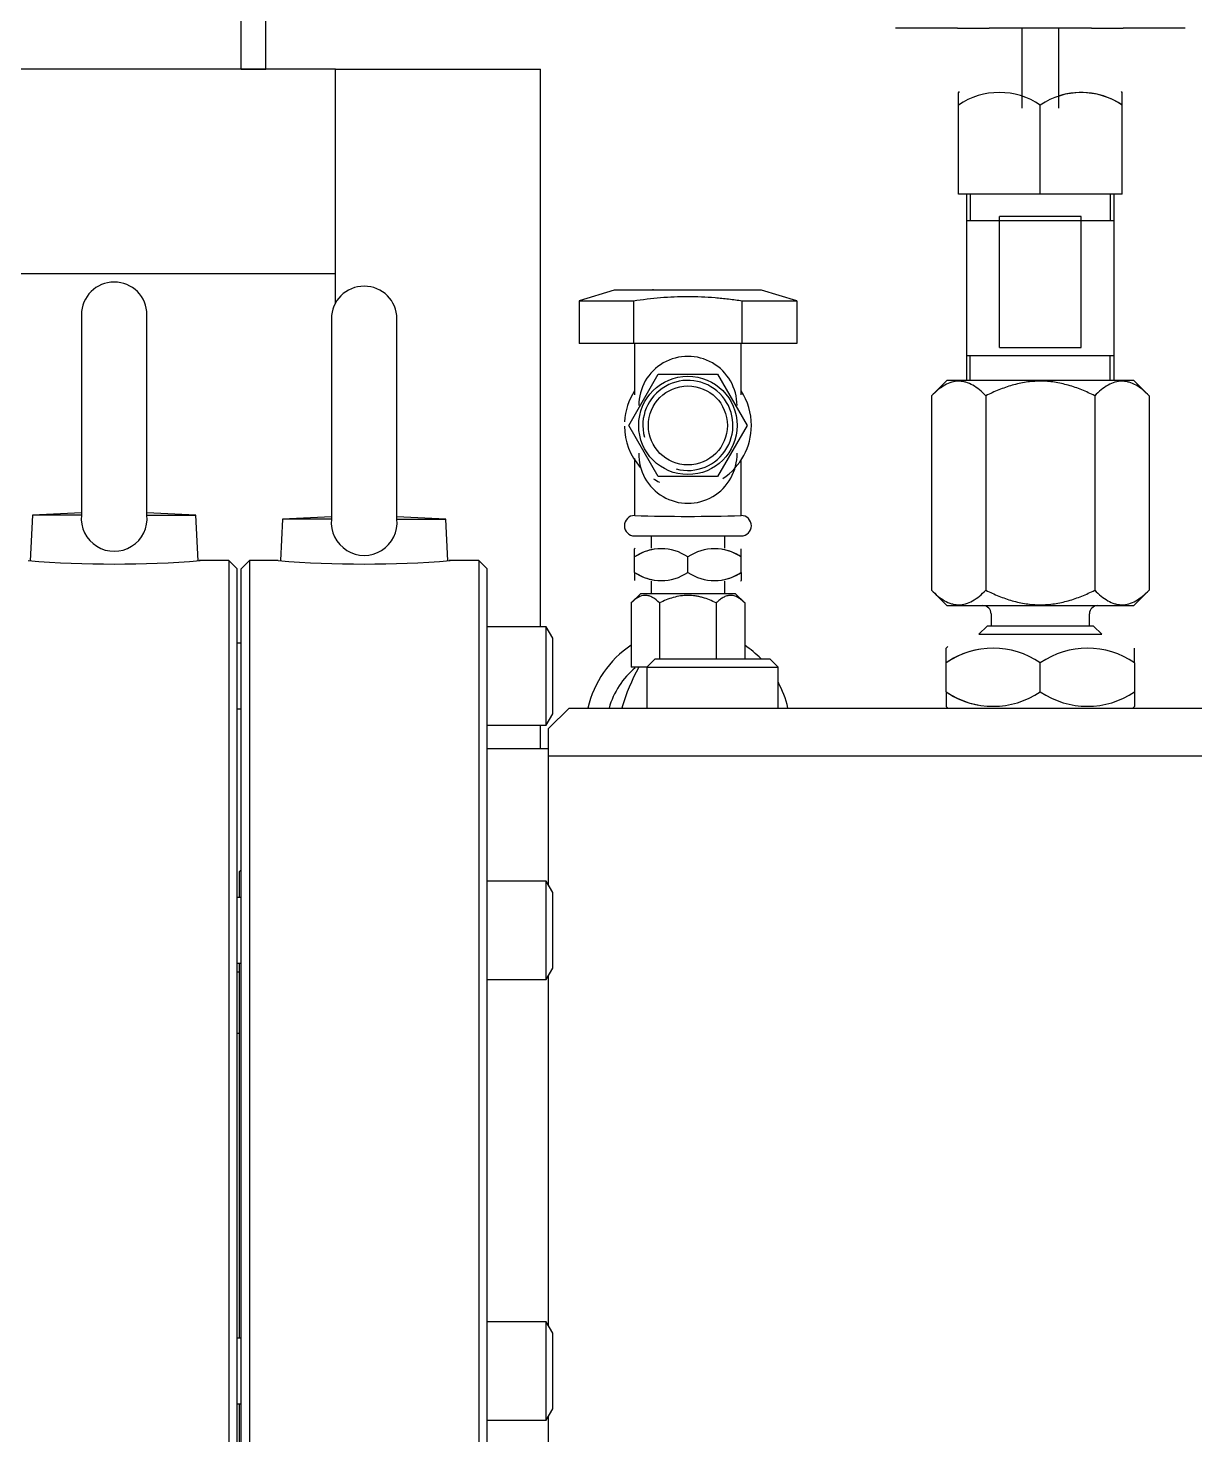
# Model space of a CAD drawing. Extents: x -681219 to -550379, y -242630 to -158199.
# Drawn here: x -620478.5 to -620109.5, y -178044.7 to -177599.5 of the extents above; entities that cross this region are included whole.
import ezdxf

# ---------------------------------------------------------------- set-up
doc = ezdxf.new("R2010")
doc.units = 0
doc.header["$LTSCALE"] = 1000
for name, color, linetype in [('12_GB97.1', 7, 'CONTINUOUS'), ('BPT13S_DN15', 7, 'CONTINUOUS'), ('DN15_GB3289.2_A', 7, 'CONTINUOUS'), ('DN15X？金属软管', 7, 'CONTINUOUS'), ('M16×150_GB70.1_1', 7, 'CONTINUOUS'), ('M20_GB825', 7, 'CONTINUOUS'), ('MY135_04030101', 7, 'CONTINUOUS'), ('MY150_060401', 7, 'CONTINUOUS'), ('MYPH00711330A_A', 7, 'CONTINUOUS'), ('MYPH00711331A_A', 7, 'CONTINUOUS'), ('MYPH00711779', 7, 'CONTINUOUS'), ('MYPH01410300A_A', 7, 'CONTINUOUS'), ('MYPH01410303A_A', 7, 'CONTINUOUS'), ('MYPH01410304A_A', 7, 'CONTINUOUS'), ('SJPS120×2_040201', 7, 'CONTINUOUS'), ('上管', 7, 'CONTINUOUS'), ('上连接板（二）', 7, 'CONTINUOUS'), ('不锈钢内接头DN15', 7, 'CONTINUOUS'), ('中段腔衬套', 7, 'CONTINUOUS'), ('中段腔铸件', 7, 'CONTINUOUS'), ('截止阀_DN15-HV3', 7, 'CONTINUOUS'), ('泄压腔上筋', 7, 'CONTINUOUS'), ('泄压腔衬套', 7, 'CONTINUOUS'), ('泄压腔铸件', 7, 'CONTINUOUS')]:
    doc.layers.add(name, color=color, linetype=linetype)

msp = doc.modelspace()

# ---------------------------------------------------------------- linework, layer by layer
at = {"layer": '12_GB97.1', "color": 7, "linetype": 'Continuous'}
msp.add_line((-620411.7705, -177898.2644), (-620412.4185, -177898.2644), dxfattribs=at)
at = {"layer": 'BPT13S_DN15', "color": 7, "linetype": 'Continuous'}
for p, q in [((-620293.1865, -177682.4804), (-620304.2778, -177685.8078)), ((-620246.5305, -177682.4804), (-620293.1865, -177682.4804)), ((-620287.3206, -177682.2212), (-620287.3206, -177682.4804)), ((-620287.2862, -177682.2212), (-620287.2862, -177682.4804)), ((-620285.4487, -177682.4804), (-620285.4487, -177682.2212)), ((-620285.1894, -177682.2212), (-620285.1894, -177682.4804)), ((-620284.4566, -177682.2212), (-620284.4566, -177682.4804)), ((-620283.2222, -177682.2212), (-620283.2222, -177682.4804)), ((-620283.07, -177682.2212), (-620283.07, -177682.4804)), ((-620281.4391, -177682.2212), (-620281.4391, -177682.4804)), ((-620281.0392, -177682.2212), (-620280.7215, -177682.2212)), ((-620277.7038, -177682.4804), (-620277.7038, -177682.2212)), ((-620277.5742, -177682.4804), (-620277.5742, -177682.2212)), ((-620277.3374, -177682.4804), (-620277.3374, -177682.2212)), ((-620275.9491, -177682.4804), (-620275.9491, -177682.2212)), ((-620275.1651, -177682.2212), (-620275.1651, -177682.4804)), ((-620274.8846, -177682.2212), (-620274.8846, -177682.4804)), ((-620274.1978, -177682.2212), (-620274.1978, -177682.4804)), ((-620270.9454, -177682.2212), (-620270.9454, -177682.4804)), ((-620269.3558, -177682.4804), (-620269.3558, -177682.2212)), ((-620266.9771, -177682.4804), (-620266.9771, -177682.2212)), ((-620266.8179, -177682.2212), (-620266.8179, -177682.4804)), ((-620265.8836, -177682.2212), (-620265.8836, -177682.4804)), ((-620265.5567, -177682.4804), (-620265.5567, -177682.2212)), ((-620264.7035, -177682.2212), (-620264.7035, -177682.4804)), ((-620262.792, -177682.2212), (-620262.792, -177682.4804)), ((-620261.9041, -177682.2212), (-620261.9041, -177682.4804)), ((-620260.4837, -177682.2212), (-620260.4837, -177682.4804)), ((-620259.8242, -177682.2212), (-620259.8242, -177682.4804)), ((-620259.8072, -177682.2212), (-620259.8072, -177682.4804)), ((-620254.21, -177682.4804), (-620254.21, -177682.2212)), ((-620252.9756, -177682.4804), (-620252.9756, -177682.2212)), ((-620252.1931, -177682.4804), (-620252.1931, -177682.2212)), ((-620235.4392, -177685.8078), (-620246.5305, -177682.4804)), ((-620304.2778, -177685.8078), (-620287.0681, -177685.8078)), ((-620304.2778, -177685.8078), (-620304.2778, -177699.3284)), ((-620287.0681, -177685.8078), (-620287.0681, -177699.3284)), ((-620252.6488, -177699.3284), (-620252.6488, -177685.8078)), ((-620252.6488, -177685.8078), (-620235.4392, -177685.8078)), ((-620235.4392, -177685.8078), (-620235.4392, -177699.3284)), ((-620287.0681, -177699.3284), (-620304.2778, -177699.3284)), ((-620252.6488, -177699.3284), (-620287.0681, -177699.3284)), ((-620286.7065, -177699.3284), (-620286.7065, -177715.55)), ((-620253.0105, -177715.55), (-620253.0105, -177699.3284)), ((-620235.4392, -177699.3284), (-620252.6488, -177699.3284))]:
    msp.add_line(p, q, dxfattribs=at)
msp.add_open_spline([(-620287.0681, -177685.8078), (-620284.2113, -177685.3793), (-620281.3522, -177685.0306), (-620275.6283, -177684.553), (-620272.7634, -177684.4255), (-620267.0267, -177684.4234), (-620264.1549, -177684.5488), (-620259.8428, -177684.9066), (-620258.4046, -177685.0537), (-620255.5271, -177685.3964), (-620254.0858, -177685.5923), (-620252.6488, -177685.8078)], degree=3, knots=[0, 0, 0, 0, 0.25, 0.25, 0.5, 0.5, 0.75, 0.75, 0.875, 0.875, 1, 1, 1, 1], dxfattribs=at)
at = {"layer": 'DN15_GB3289.2_A', "color": 7, "linetype": 'Continuous'}
for p, q in [((-620286.7065, -177735.7157), (-620286.7065, -177753.6433)), ((-620253.0105, -177753.622), (-620253.0105, -177736.1879)), ((-620286.7065, -177760.2404), (-620253.0105, -177760.2404))]:
    msp.add_line(p, q, dxfattribs=at)
for centre, radius, start, end in [((-620269.8585, -177725.2484), 20.088, 147.004115, 176.665167), ((-620269.8585, -177725.2484), 20.088, 0, 32.995885), ((-620269.8585, -177725.2484), 20.088, 180.702107, 221.395842), ((-620269.8585, -177725.2484), 20.088, 303.283753, 0), ((-620269.8585, -177725.2484), 20.088, 237.09702, 243.406048), ((-620286.7065, -177757.0004), 3.24, 90, 270), ((-620269.8587, -177230.2028), 523.8286, 268.158429, 271.841803), ((-620253.0105, -177757.0004), 3.24, 270, 90)]:
    msp.add_arc(centre, radius, start, end, dxfattribs=at)
at = {"layer": 'DN15X？金属软管', "color": 7, "linetype": 'Continuous'}
for p, q in [((-620288.5646, -177725.2484), (-620279.2116, -177709.0484)), ((-620279.2116, -177709.0484), (-620260.5054, -177709.0484)), ((-620260.5054, -177709.0484), (-620251.1523, -177725.2484)), ((-620279.2116, -177741.4484), (-620288.5646, -177725.2484)), ((-620251.1523, -177725.2484), (-620260.5054, -177741.4484)), ((-620260.5054, -177741.4484), (-620279.2116, -177741.4484))]:
    msp.add_line(p, q, dxfattribs=at)
for radius in [15.552, 12.5025]:
    msp.add_circle((-620269.8585, -177725.2484), radius, dxfattribs=at)
for centre, radius, start, end in [((-620269.8585, -177718.9496), 15.552, 359.907094, 180.092906), ((-620269.8585, -177725.2484), 14.256, 255, 195), ((-620269.8585, -177734.3339), 15.5551, 178.857779, 1.142221)]:
    msp.add_arc(centre, radius, start, end, dxfattribs=at)
at = {"layer": 'M16×150_GB70.1_1', "color": 7, "linetype": 'Continuous'}
for p, q in [((-620314.7001, -177788.9829), (-620333.3625, -177788.9829)), ((-620314.7001, -177820.0869), (-620314.7001, -177788.9829)), ((-620312.6265, -177792.5743), (-620314.7001, -177788.9829)), ((-620312.6265, -177816.4954), (-620312.6265, -177792.5743)), ((-620411.1225, -177794.1669), (-620412.4185, -177794.1669)), ((-620412.4185, -177814.9029), (-620411.1225, -177814.9029)), ((-620333.3625, -177820.0869), (-620314.7001, -177820.0869)), ((-620314.7001, -177820.0869), (-620312.6265, -177816.4954)), ((-620314.7001, -177869.4859), (-620333.3625, -177869.4859)), ((-620314.7001, -177900.5899), (-620314.7001, -177869.4859)), ((-620312.6265, -177873.0774), (-620314.7001, -177869.4859)), ((-620312.6265, -177896.9985), (-620312.6265, -177873.0774)), ((-620411.1225, -177874.6699), (-620412.4185, -177874.6699)), ((-620412.4185, -177895.4059), (-620411.1225, -177895.4059)), ((-620333.3625, -177900.5899), (-620314.7001, -177900.5899)), ((-620314.7001, -177900.5899), (-620312.6265, -177896.9985)), ((-620314.7001, -178008.9213), (-620333.3625, -178008.9213)), ((-620314.7001, -178040.0253), (-620314.7001, -178008.9213)), ((-620312.6265, -178012.5128), (-620314.7001, -178008.9213)), ((-620411.1225, -178014.1053), (-620412.4185, -178014.1053)), ((-620312.6265, -178036.4339), (-620312.6265, -178012.5128)), ((-620412.4185, -178034.8413), (-620411.1225, -178034.8413)), ((-620314.7001, -178040.0253), (-620312.6265, -178036.4339)), ((-620333.3625, -178040.0253), (-620314.7001, -178040.0253))]:
    msp.add_line(p, q, dxfattribs=at)
at = {"layer": 'M20_GB825', "color": 7, "linetype": 'Continuous'}
for p, q in [((-620461.6665, -177690.2564), (-620461.6665, -177754.1142)), ((-620440.9305, -177753.8145), (-620440.9305, -177690.2564)), ((-620382.6105, -177691.5524), (-620382.6105, -177755.4102)), ((-620361.8745, -177755.1105), (-620361.8745, -177691.5524)), ((-620477.1472, -177753.6308), (-620477.869, -177768.0671)), ((-620461.6665, -177752.9323), (-620477.1472, -177753.6308)), ((-620461.6618, -177753.6308), (-620477.1472, -177753.6308)), ((-620440.9351, -177753.6308), (-620425.4498, -177753.6308)), ((-620425.4498, -177753.6308), (-620440.9305, -177752.9323)), ((-620424.728, -177768.0665), (-620425.4498, -177753.6308)), ((-620398.0912, -177754.9268), (-620398.7468, -177768.0384)), ((-620382.6105, -177754.2283), (-620398.0912, -177754.9268)), ((-620382.6058, -177754.9268), (-620398.0912, -177754.9268)), ((-620361.8791, -177754.9268), (-620346.3938, -177754.9268)), ((-620346.3938, -177754.9268), (-620361.8745, -177754.2283)), ((-620345.7366, -177768.0709), (-620346.3938, -177754.9268))]:
    msp.add_line(p, q, dxfattribs=at)
for centre, radius, start, end in [((-620451.2985, -177690.2564), 10.368, 0, 180), ((-620372.2425, -177691.5524), 10.368, 0, 180), ((-620451.2985, -177754.6587), 10.4142, 174.335455, 5.664545), ((-620372.2425, -177755.9547), 10.4142, 174.335455, 5.664545)]:
    msp.add_arc(centre, radius, start, end, dxfattribs=at)
at = {"layer": 'MY135_04030101', "color": 7, "linetype": 'Continuous'}
for p, q in [((-620199.8271, -177599.5364), (-620204.1951, -177599.5364)), ((-620184.5773, -177599.5364), (-620199.8271, -177599.5364)), ((-620184.5773, -177599.5364), (-620174.6065, -177599.5364)), ((-620162.7705, -177599.5364), (-620174.6065, -177599.5364)), ((-620154.0344, -177599.5364), (-620162.7705, -177599.5364)), ((-620142.1985, -177599.5364), (-620154.0344, -177599.5364)), ((-620142.1985, -177599.5364), (-620132.2277, -177599.5364)), ((-620116.9779, -177599.5364), (-620132.2277, -177599.5364)), ((-620112.6098, -177599.5364), (-620116.9779, -177599.5364))]:
    msp.add_line(p, q, dxfattribs=at)
at = {"layer": 'MY150_060401', "color": 7, "linetype": 'Continuous'}
for p, q in [((-620381.3145, -177612.4964), (-620746.1385, -177612.4964)), ((-620381.3145, -177677.2964), (-620381.3145, -177612.4964)), ((-620381.3145, -177677.2964), (-620728.6425, -177677.2964))]:
    msp.add_line(p, q, dxfattribs=at)
at = {"layer": 'MYPH00711330A_A', "color": 7, "linetype": 'Continuous'}
for p, q in [((-620164.2345, -177599.5364), (-620164.2345, -177624.8732)), ((-620152.5705, -177624.8732), (-620152.5705, -177599.5364))]:
    msp.add_line(p, q, dxfattribs=at)
at = {"layer": 'MYPH00711331A_A', "color": 7, "linetype": 'Continuous'}
for p, q in [((-620187.9513, -177710.9924), (-620192.8218, -177715.8629)), ((-620128.8537, -177710.9924), (-620187.9513, -177710.9924)), ((-620123.9832, -177715.8629), (-620128.8537, -177710.9924)), ((-620192.8218, -177715.8629), (-620192.8218, -177777.4019)), ((-620175.6121, -177715.8629), (-620175.6121, -177777.4019)), ((-620141.1928, -177715.8629), (-620141.1928, -177777.4019)), ((-620123.9832, -177715.8629), (-620123.9832, -177777.4019)), ((-620192.8218, -177777.4019), (-620187.9513, -177782.2724)), ((-620128.8537, -177782.2724), (-620123.9832, -177777.4019)), ((-620187.9513, -177782.2724), (-620128.8537, -177782.2724)), ((-620173.9545, -177784.8644), (-620173.9545, -177788.7524)), ((-620142.8505, -177788.7524), (-620142.8505, -177784.8644)), ((-620175.2505, -177788.7524), (-620177.8425, -177791.3444)), ((-620141.5545, -177788.7524), (-620175.2505, -177788.7524)), ((-620138.9625, -177791.3444), (-620141.5545, -177788.7524)), ((-620177.8425, -177791.3444), (-620138.9625, -177791.3444))]:
    msp.add_line(p, q, dxfattribs=at)
for centre, start, end in [((-620176.5465, -177784.8644), 0, 90), ((-620140.2585, -177784.8644), 90, 180)]:
    msp.add_arc(centre, 2.592, start, end, dxfattribs=at)
for points, knots in [([(-620175.6121, -177715.8629), (-620176.9568, -177714.5183), (-620178.3318, -177713.375), (-620180.4681, -177712.1498), (-620181.1926, -177711.8239), (-620182.3024, -177711.4877), (-620182.6761, -177711.401), (-620183.432, -177711.2834), (-620183.8099, -177711.2533), (-620185.6879, -177711.2454), (-620187.1647, -177711.7004), (-620189.3489, -177712.9383), (-620190.0616, -177713.4361), (-620191.4596, -177714.5601), (-620192.1456, -177715.1868), (-620192.8218, -177715.8629)], [0, 0, 0, 0, 0.25, 0.25, 0.375, 0.375, 0.4375, 0.4375, 0.5, 0.5, 0.75, 0.75, 0.875, 0.875, 1, 1, 1, 1]), ([(-620141.1928, -177715.8629), (-620142.5259, -177715.1964), (-620143.8865, -177714.5736), (-620145.9834, -177713.7289), (-620146.6897, -177713.4633), (-620148.109, -177712.9719), (-620148.8233, -177712.7454), (-620150.9819, -177712.1304), (-620152.4419, -177711.8062), (-620154.6696, -177711.4755), (-620155.4197, -177711.391), (-620156.9284, -177711.2786), (-620157.68, -177711.251), (-620159.9267, -177711.253), (-620161.4134, -177711.3677), (-620163.6284, -177711.6974), (-620164.3642, -177711.8335), (-620165.831, -177712.155), (-620166.5644, -177712.341), (-620168.7384, -177712.9622), (-620170.1509, -177713.4583), (-620172.9201, -177714.5748), (-620174.2767, -177715.1952), (-620175.6121, -177715.8629)], [0, 0, 0, 0, 0.125, 0.125, 0.1875, 0.1875, 0.25, 0.25, 0.375, 0.375, 0.4375, 0.4375, 0.5, 0.5, 0.625, 0.625, 0.6875, 0.6875, 0.75, 0.75, 0.875, 0.875, 1, 1, 1, 1]), ([(-620123.9832, -177715.8629), (-620125.3273, -177714.5188), (-620126.7019, -177713.3757), (-620128.838, -177712.1504), (-620129.5625, -177711.8244), (-620130.6724, -177711.4879), (-620131.0462, -177711.4012), (-620131.8022, -177711.2835), (-620132.1801, -177711.2533), (-620134.0582, -177711.2452), (-620135.5351, -177711.7001), (-620137.7197, -177712.9381), (-620138.4323, -177713.4359), (-620139.8305, -177714.56), (-620140.5166, -177715.1867), (-620141.1928, -177715.8629)], [0, 0, 0, 0, 0.25, 0.25, 0.375, 0.375, 0.4375, 0.4375, 0.5, 0.5, 0.75, 0.75, 0.875, 0.875, 1, 1, 1, 1]), ([(-620192.8218, -177777.4019), (-620191.4777, -177778.746), (-620190.1031, -177779.8891), (-620187.9671, -177781.1144), (-620187.2426, -177781.4404), (-620186.1328, -177781.7769), (-620185.759, -177781.8636), (-620185.003, -177781.9813), (-620184.6251, -177782.0115), (-620182.7471, -177782.0197), (-620181.2702, -177781.5649), (-620179.0857, -177780.327), (-620178.373, -177779.8292), (-620176.9747, -177778.7051), (-620176.2885, -177778.0783), (-620175.6121, -177777.4019)], [0, 0, 0, 0, 0.25, 0.25, 0.375, 0.375, 0.4375, 0.4375, 0.5, 0.5, 0.75, 0.75, 0.875, 0.875, 1, 1, 1, 1]), ([(-620175.6121, -177777.4019), (-620174.2767, -177778.0696), (-620172.9201, -177778.6901), (-620170.1509, -177779.8066), (-620168.7384, -177780.3027), (-620166.5644, -177780.9238), (-620165.831, -177781.1099), (-620164.3642, -177781.4313), (-620163.6284, -177781.5674), (-620161.4134, -177781.8971), (-620159.9267, -177782.0119), (-620157.68, -177782.0139), (-620156.9284, -177781.9863), (-620155.4197, -177781.8738), (-620154.6696, -177781.7894), (-620152.4419, -177781.4586), (-620150.9819, -177781.1344), (-620148.8233, -177780.5194), (-620148.109, -177780.293), (-620146.6897, -177779.8015), (-620145.9834, -177779.5359), (-620143.8865, -177778.6913), (-620142.5259, -177778.0685), (-620141.1928, -177777.4019)], [0, 0, 0, 0, 0.125, 0.125, 0.25, 0.25, 0.3125, 0.3125, 0.375, 0.375, 0.5, 0.5, 0.5625, 0.5625, 0.625, 0.625, 0.75, 0.75, 0.8125, 0.8125, 0.875, 0.875, 1, 1, 1, 1]), ([(-620141.1928, -177777.4019), (-620139.8487, -177778.7461), (-620138.474, -177779.8892), (-620136.338, -177781.1145), (-620135.6135, -177781.4404), (-620134.5036, -177781.7769), (-620134.1298, -177781.8636), (-620133.3738, -177781.9813), (-620132.9959, -177782.0115), (-620131.1178, -177782.0197), (-620129.6409, -177781.5647), (-620127.4563, -177780.3267), (-620126.7436, -177779.829), (-620125.3455, -177778.7049), (-620124.6594, -177778.0781), (-620123.9832, -177777.4019)], [0, 0, 0, 0, 0.25, 0.25, 0.375, 0.375, 0.4375, 0.4375, 0.5, 0.5, 0.75, 0.75, 0.875, 0.875, 1, 1, 1, 1])]:
    msp.add_open_spline(points, degree=3, knots=knots, dxfattribs=at)
at = {"layer": 'MYPH00711779', "color": 7, "linetype": 'Continuous'}
for p, q in [((-620313.9225, -177870.8327), (-620313.9225, -177829.9319)), ((-620052.3176, -177829.9319), (-620313.9225, -177829.9319)), ((-620313.9225, -178010.2681), (-620313.9225, -177899.2431)), ((-620313.9225, -178171.2743), (-620313.9225, -178038.6785))]:
    msp.add_line(p, q, dxfattribs=at)
at = {"layer": 'MYPH01410300A_A', "color": 7, "linetype": 'Continuous'}
for p, q in [((-620184.0633, -177619.6244), (-620184.3225, -177619.8836)), ((-620184.3225, -177623.8935), (-620184.3225, -177619.8837)), ((-620132.4825, -177619.8836), (-620132.7417, -177619.6244)), ((-620132.4825, -177623.8935), (-620132.4825, -177619.8836)), ((-620184.3225, -177652.0244), (-620184.3225, -177623.8935)), ((-620158.4025, -177652.0244), (-620158.4025, -177623.8935)), ((-620132.4825, -177652.0244), (-620132.4825, -177623.8935)), ((-620158.4025, -177652.0244), (-620184.3225, -177652.0244)), ((-620132.4825, -177652.0244), (-620158.4025, -177652.0244))]:
    msp.add_line(p, q, dxfattribs=at)
for centre, radius, start, end in [((-620171.3625, -177642.9373), 23.0354, 55.763354, 124.236646), ((-620145.4425, -177643.0396), 23.12, 55.905959, 124.094041), ((-620145.4425, -177642.9373), 23.0354, 55.763354, 108.153132)]:
    msp.add_arc(centre, radius, start, end, dxfattribs=at)
at = {"layer": 'MYPH01410303A_A', "color": 7, "linetype": 'Continuous'}
for p, q in [((-620181.7305, -177652.0244), (-620181.7305, -177710.9924)), ((-620180.5382, -177652.0244), (-620180.5382, -177660.4484)), ((-620136.2668, -177652.0244), (-620136.2668, -177660.4484)), ((-620135.0745, -177710.9924), (-620135.0745, -177652.0244)), ((-620181.7305, -177660.4484), (-620135.0745, -177660.4484)), ((-620145.5074, -177659.1524), (-620171.2975, -177659.1524)), ((-620171.2975, -177700.6244), (-620171.2975, -177659.1524)), ((-620145.5074, -177700.6244), (-620145.5074, -177659.1524)), ((-620171.2975, -177700.6244), (-620145.5074, -177700.6244)), ((-620135.0745, -177703.2164), (-620181.7305, -177703.2164)), ((-620180.5382, -177710.9924), (-620180.5382, -177703.2164)), ((-620136.2668, -177710.9924), (-620136.2668, -177703.2164))]:
    msp.add_line(p, q, dxfattribs=at)
at = {"layer": 'MYPH01410304A_A', "color": 7, "linetype": 'Continuous'}
for p, q in [((-620187.6921, -177795.2324), (-620188.2105, -177795.7508)), ((-620188.2105, -177800.3621), (-620188.2105, -177795.7508)), ((-620128.5945, -177800.3621), (-620128.5945, -177795.761)), ((-620188.2105, -177809.5427), (-620188.2105, -177800.3621)), ((-620158.4025, -177809.5427), (-620158.4025, -177800.3621)), ((-620128.5945, -177800.3621), (-620128.5945, -177809.5427)), ((-620188.2105, -177809.5427), (-620188.2105, -177814.154)), ((-620128.5945, -177809.5427), (-620128.5945, -177814.154)), ((-620188.2105, -177814.154), (-620187.6921, -177814.6724)), ((-620129.1129, -177814.6724), (-620128.5945, -177814.154))]:
    msp.add_line(p, q, dxfattribs=at)
for centre, radius, start, end in [((-620173.3065, -177822.263), 26.491, 55.763847, 124.236153), ((-620173.3065, -177822.2629), 26.491, 100.053721, 124.236215), ((-620143.4985, -177822.2628), 26.4909, 55.763634, 124.236366), ((-620173.3065, -177787.6419), 26.491, 235.763785, 259.946279), ((-620173.3065, -177787.6419), 26.491, 235.763847, 304.236153), ((-620143.4985, -177787.642), 26.4909, 235.763634, 304.236366)]:
    msp.add_arc(centre, radius, start, end, dxfattribs=at)
at = {"layer": 'SJPS120×2_040201', "color": 7, "linetype": 'Continuous'}
for p, q in [((-620280.2265, -177799.1204), (-620282.8185, -177801.7124)), ((-620282.8185, -177801.7124), (-620241.3465, -177801.7124)), ((-620282.8185, -177801.7124), (-620282.8185, -177814.6724)), ((-620280.2265, -177799.1204), (-620243.9385, -177799.1204)), ((-620241.3465, -177801.7124), (-620243.9385, -177799.1204)), ((-620241.3465, -177814.6724), (-620241.3465, -177801.7124))]:
    msp.add_line(p, q, dxfattribs=at)
at = {"layer": '上管', "color": 7, "linetype": 'Continuous'}
for p, q in [((-620381.3145, -177612.4964), (-620316.5145, -177612.4964)), ((-620381.3145, -177686.533), (-620381.3145, -177612.4964)), ((-620316.5145, -177788.9829), (-620316.5145, -177612.4964)), ((-620316.5145, -177827.6324), (-620316.5145, -177820.0869))]:
    msp.add_line(p, q, dxfattribs=at)
at = {"layer": '上连接板（二）', "color": 7, "linetype": 'Continuous'}
for p, q in [((-620411.1225, -177612.4964), (-620411.1225, -177547.6964)), ((-620403.3465, -177612.4964), (-620403.3465, -177547.6964)), ((-620411.1225, -177612.4964), (-620403.3465, -177612.4964))]:
    msp.add_line(p, q, dxfattribs=at)
at = {"layer": '不锈钢内接头DN15', "color": 7, "linetype": 'Continuous'}
for p, q in [((-620281.5225, -177760.2404), (-620281.5225, -177764.1284)), ((-620258.1945, -177764.1284), (-620258.1945, -177760.2404)), ((-620286.5769, -177764.1284), (-620286.7065, -177764.258)), ((-620286.7065, -177766.8644), (-620286.7065, -177764.258)), ((-620286.7065, -177771.7604), (-620286.7065, -177766.8644)), ((-620269.8585, -177771.7604), (-620269.8585, -177766.8644)), ((-620253.0105, -177766.8644), (-620253.0105, -177764.2936)), ((-620253.0105, -177771.7604), (-620253.0105, -177766.8644)), ((-620286.7065, -177771.7604), (-620286.7065, -177774.3313)), ((-620253.0105, -177771.7604), (-620253.0105, -177774.3668)), ((-620281.5225, -177774.4964), (-620281.5225, -177778.3844)), ((-620258.1945, -177778.3844), (-620258.1945, -177774.4964)), ((-620253.1401, -177774.4964), (-620253.0105, -177774.3668))]:
    msp.add_line(p, q, dxfattribs=at)
for centre, radius, start, end in [((-620278.2825, -177779.3634), 15.0728, 56.021041, 123.978959), ((-620278.2825, -177779.3777), 15.0847, 97.981777, 123.948516), ((-620261.4345, -177779.3634), 15.0728, 56.02101, 123.97899), ((-620261.4345, -177779.3634), 15.0728, 56.021041, 80.572513), ((-620278.2825, -177759.2614), 15.0728, 236.021041, 303.978959), ((-620278.2825, -177759.2471), 15.0847, 236.051484, 262.018223), ((-620261.4345, -177759.2614), 15.0728, 236.02101, 303.97899), ((-620261.4345, -177759.2614), 15.0728, 279.427487, 303.978959)]:
    msp.add_arc(centre, radius, start, end, dxfattribs=at)
at = {"layer": '中段腔衬套', "color": 7, "linetype": 'Continuous'}
msp.add_line((-620411.7705, -177917.7044), (-620412.4185, -177917.6396), dxfattribs=at)
at = {"layer": '中段腔铸件', "color": 7, "linetype": 'Continuous'}
for p, q in [((-620415.0105, -177768.0164), (-620424.4191, -177768.0164)), ((-620415.0105, -177768.0164), (-620415.0105, -178441.9364)), ((-620412.4185, -177770.6084), (-620415.0105, -177768.0164)), ((-620412.4185, -178439.3444), (-620412.4185, -177770.6084))]:
    msp.add_line(p, q, dxfattribs=at)
msp.add_arc((-620451.2985, -177432.1525), 336.9648, 265.367284, 274.632716, dxfattribs=at)
at = {"layer": '截止阀_DN15-HV3', "color": 7, "linetype": 'Continuous'}
for p, q in [((-620284.7625, -177778.3844), (-620287.8164, -177781.4383)), ((-620284.7625, -177778.3844), (-620254.9545, -177778.3844)), ((-620251.9006, -177781.4383), (-620254.9545, -177778.3844)), ((-620287.8164, -177781.4383), (-620287.8164, -177801.7124)), ((-620278.8374, -177781.4383), (-620278.8374, -177799.1204)), ((-620260.8795, -177781.4383), (-620260.8795, -177799.1204)), ((-620251.9006, -177781.4383), (-620251.9006, -177799.1204)), ((-620283.3269, -177801.7124), (-620287.8164, -177801.7124)), ((-620282.8185, -177801.7124), (-620283.3269, -177801.7124))]:
    msp.add_line(p, q, dxfattribs=at)
for radius, start, end in [(32.4, 123.659503, 167.290967), (32.4, 44.427004, 56.340497), (25.92, 130, 164.037986), (32.4, 12.709033, 28.357637)]:
    msp.add_arc((-620269.8585, -177821.8004), radius, start, end, dxfattribs=at)
for points, knots in [([(-620278.8374, -177781.4383), (-620279.5402, -177780.7356), (-620280.2588, -177780.1383), (-620281.3753, -177779.4989), (-620281.754, -177779.329), (-620282.5274, -177779.0957), (-620282.9257, -177779.0333), (-620284.1033, -177779.0307), (-620284.875, -177779.2704), (-620286.3968, -177780.1367), (-620287.1183, -177780.7402), (-620287.8164, -177781.4383)], [0, 0, 0, 0, 0.25, 0.25, 0.375, 0.375, 0.5, 0.5, 0.75, 0.75, 1, 1, 1, 1]), ([(-620260.8795, -177781.4383), (-620262.273, -177780.7416), (-620263.7095, -177780.141), (-620265.5996, -177779.601), (-620265.9823, -177779.5038), (-620266.7478, -177779.3361), (-620267.1317, -177779.2651), (-620268.2874, -177779.093), (-620269.0631, -177779.0331), (-620270.6257, -177779.0317), (-620271.4181, -177779.0916), (-620272.9681, -177779.3217), (-620273.7299, -177779.4909), (-620275.2315, -177779.9187), (-620275.9729, -177780.1779), (-620277.4319, -177780.7655), (-620278.1418, -177781.0905), (-620278.8374, -177781.4383)], [0, 0, 0, 0, 0.25, 0.25, 0.3125, 0.3125, 0.375, 0.375, 0.5, 0.5, 0.625, 0.625, 0.75, 0.75, 0.875, 0.875, 1, 1, 1, 1]), ([(-620251.9006, -177781.4383), (-620252.248, -177781.0909), (-620252.6015, -177780.7674), (-620253.1439, -177780.3299), (-620253.3267, -177780.1921), (-620253.697, -177779.935), (-620253.8851, -177779.8154), (-620254.8294, -177779.2763), (-620255.5978, -177779.0339), (-620256.5792, -177779.0321), (-620256.7772, -177779.0468), (-620257.1693, -177779.1054), (-620257.3637, -177779.1492), (-620257.9428, -177779.3211), (-620258.3231, -177779.4896), (-620259.0741, -177779.9171), (-620259.4463, -177780.1772), (-620260.1747, -177780.7637), (-620260.5303, -177781.0891), (-620260.8795, -177781.4383)], [0, 0, 0, 0, 0.125, 0.125, 0.1875, 0.1875, 0.25, 0.25, 0.5, 0.5, 0.5625, 0.5625, 0.625, 0.625, 0.75, 0.75, 0.875, 0.875, 1, 1, 1, 1]), ([(-620285.4105, -177801.7124), (-620287.69, -177806.1493), (-620289.481, -177810.0775), (-620290.71, -177814.5283), (-620290.7449, -177814.6571)], [0, 0, 0, 0, 0.320626533, 0.330150538, 0.330150538, 0.330150538, 0.330150538])]:
    msp.add_open_spline(points, degree=3, knots=knots, dxfattribs=at)
at = {"layer": '泄压腔上筋', "color": 7, "linetype": 'Continuous'}
for p, q in [((-620307.4425, -177814.6724), (-620313.9225, -177821.1524)), ((-620307.4425, -177814.6724), (-620052.3176, -177814.6724)), ((-620313.9225, -177829.9319), (-620313.9225, -177821.1524))]:
    msp.add_line(p, q, dxfattribs=at)
at = {"layer": '泄压腔衬套', "color": 7, "linetype": 'Continuous'}
for p, q in [((-620411.1225, -177865.8644), (-620411.7705, -177866.5124)), ((-620411.7705, -177866.5124), (-620411.7705, -177874.6699)), ((-620411.7705, -177895.4059), (-620411.7705, -178014.1053)), ((-620411.7705, -178034.8413), (-620411.7705, -178175.1115))]:
    msp.add_line(p, q, dxfattribs=at)
at = {"layer": '泄压腔铸件', "color": 7, "linetype": 'Continuous'}
for p, q in [((-620408.5305, -177768.0164), (-620411.1225, -177770.6084)), ((-620411.1225, -178072.5764), (-620411.1225, -177770.6084)), ((-620408.5305, -177768.0164), (-620408.5305, -178072.5764)), ((-620399.4585, -177768.0164), (-620408.5305, -177768.0164)), ((-620335.9545, -177768.0164), (-620345.3631, -177768.0164)), ((-620335.9545, -177768.0164), (-620335.9545, -178441.9364)), ((-620333.3625, -177770.6084), (-620335.9545, -177768.0164)), ((-620333.3625, -178439.3444), (-620333.3625, -177770.6084)), ((-620313.9225, -177827.6324), (-620333.3625, -177827.6324)), ((-620313.9225, -177870.8327), (-620313.9225, -177829.9319)), ((-620313.9225, -178010.2681), (-620313.9225, -177899.2431)), ((-620313.9225, -178171.2743), (-620313.9225, -178038.6785))]:
    msp.add_line(p, q, dxfattribs=at)
msp.add_arc((-620372.2425, -177432.1525), 336.9648, 265.367284, 274.632716, dxfattribs=at)

doc.saveas('drawing.dxf')
